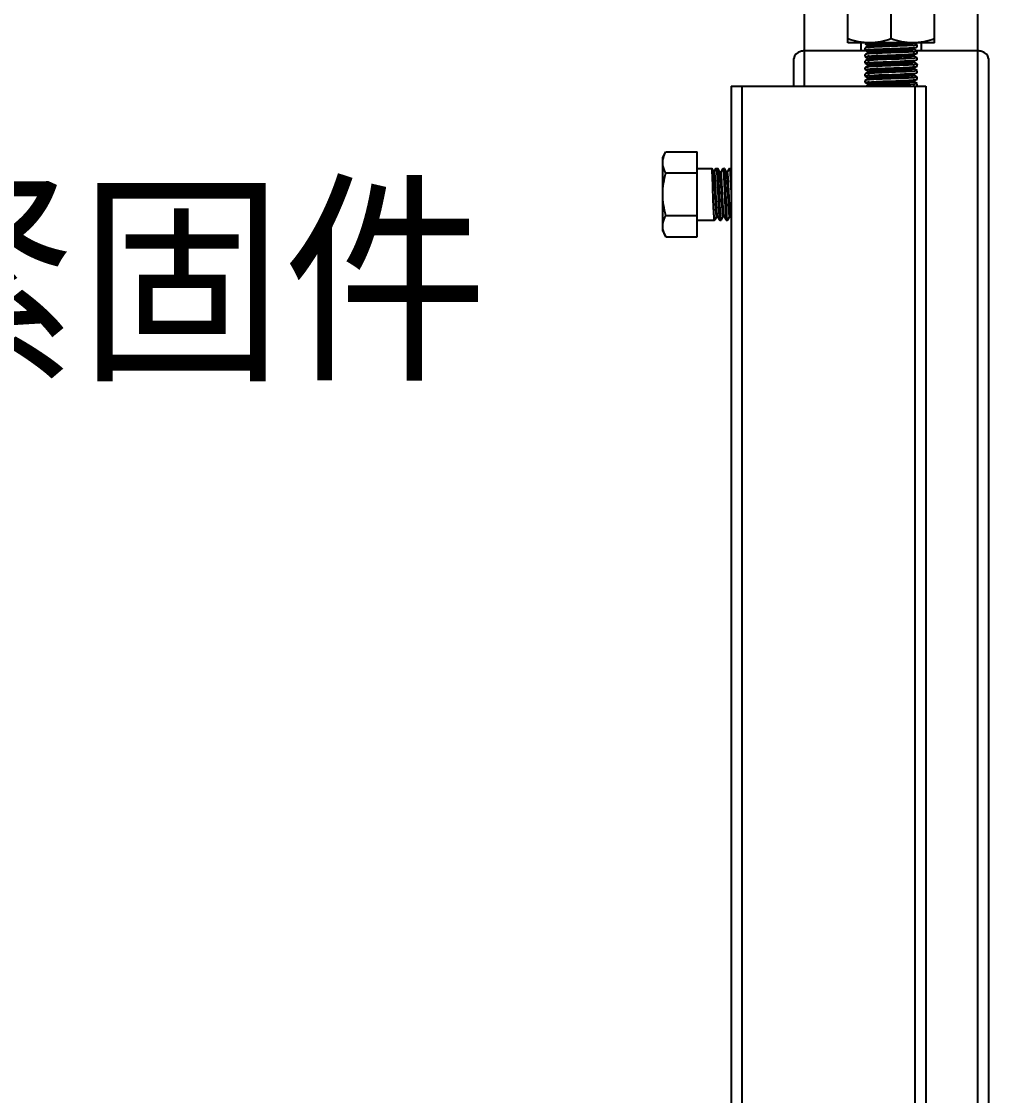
# Model space of a CAD drawing. Extents: x 185245 to 1992634, y -19957 to 755165.
# Drawn here: x 1877661 to 1878679, y 582883 to 584013 of the extents above; entities that cross this region are included whole.
import ezdxf

# ---------------------------------------------------------------- set-up
doc = ezdxf.new("R2010")
doc.units = 0
doc.header["$LTSCALE"] = 1000
doc.header["$MEASUREMENT"] = 0
doc.layers.add('02___PRT_ALL_AXES', color=7, linetype='Continuous')
doc.styles.add('_TEL_DIM', font='SIMPLEX', dxfattribs={"width": 0.8, "height": 3.5, "bigfont": 'HZTXT'})

msp = doc.modelspace()

# ---------------------------------------------------------------- linework, layer by layer
at = {"color": 0, "linetype": 'Continuous'}
for p, q in [((1878485.7, 583945.3), (1878485.7, 584065.9)), ((1878544.9, 583990.8), (1878544.9, 583982.3)), ((1878549.4, 583990), (1878549.4, 583990.8)), ((1878549.5, 583989.9), (1878552.7, 583988.1)), ((1878550.1, 583990.2), (1878551.9, 583990.4)), ((1878551.9, 583990.4), (1878553.9, 583990.6)), ((1878604, 583988.9), (1878600.9, 583990.7)), ((1878608.6, 583982.3), (1878608.6, 583990.8)), ((1878550.7, 583982.3), (1878485.7, 583982.3)), ((1878549.5, 583985.5), (1878549.4, 583985.4)), ((1878549.4, 583983.1), (1878549.4, 583985.4)), ((1878549.5, 583978.7), (1878549.4, 583978.6)), ((1878549.4, 583976.3), (1878549.4, 583978.6)), ((1878549.5, 583983.1), (1878552.7, 583981.2)), ((1878552.7, 583987.3), (1878550.1, 583985.8)), ((1878552.7, 583980.5), (1878550.1, 583979)), ((1878550.5, 583983.4), (1878552.1, 583983.6)), ((1878554.9, 583986.1), (1878551.9, 583985.9)), ((1878552.6, 583988.1), (1878552.6, 583987.2)), ((1878552.6, 583981.3), (1878552.6, 583980.4)), ((1878552.8, 583987.4), (1878552.7, 583987.3)), ((1878552.7, 583980.5), (1878552.7, 583980.5)), ((1878600.9, 583983.8), (1878600.9, 583984.7)), ((1878604, 583982.1), (1878600.9, 583983.9)), ((1878603, 583988.5), (1878601.4, 583988.3)), ((1878603, 583981.7), (1878601.4, 583981.5)), ((1878604, 583986.5), (1878604.1, 583986.5)), ((1878604, 583979.6), (1878604.1, 583979.7)), ((1878604.1, 583986.5), (1878604.1, 583988.8)), ((1878667.8, 583982.3), (1878604.1, 583982.3)), ((1878604.1, 583979.7), (1878604.1, 583982)), ((1878474.3, 583945.3), (1878474.3, 583974.3)), ((1878549.5, 583971.8), (1878549.4, 583971.7)), ((1878549.4, 583969.5), (1878549.4, 583971.7)), ((1878549.5, 583976.2), (1878552.7, 583974.4)), ((1878549.5, 583969.4), (1878552.7, 583967.6)), ((1878552.7, 583973.7), (1878550.1, 583972.2)), ((1878552.7, 583966.8), (1878550.1, 583965.3)), ((1878550.5, 583976.6), (1878552.1, 583976.8)), ((1878550.5, 583969.8), (1878552.1, 583970)), ((1878552.6, 583974.5), (1878552.6, 583973.6)), ((1878552.6, 583967.7), (1878552.6, 583966.7)), ((1878552.8, 583973.7), (1878552.7, 583973.7)), ((1878552.7, 583966.9), (1878552.7, 583966.8)), ((1878601.4, 583974.7), (1878599.6, 583974.5)), ((1878600.9, 583977.8), (1878600.4, 583977.7)), ((1878600.9, 583971), (1878600.6, 583970.9)), ((1878600.9, 583977), (1878600.9, 583977.9)), ((1878604, 583975.2), (1878600.9, 583977.1)), ((1878600.9, 583970.2), (1878600.9, 583971.1)), ((1878604, 583968.4), (1878600.9, 583970.2)), ((1878603, 583974.9), (1878601.4, 583974.7)), ((1878603, 583968), (1878601.4, 583967.8)), ((1878604, 583972.8), (1878604.1, 583972.9)), ((1878604.1, 583972.9), (1878604.1, 583975.2)), ((1878604.1, 583966.1), (1878604.1, 583968.3)), ((1878549.5, 583965), (1878549.4, 583964.9)), ((1878549.4, 583962.6), (1878549.4, 583964.9)), ((1878549.5, 583958.2), (1878549.4, 583958.1)), ((1878549.4, 583955.8), (1878549.4, 583958.1)), ((1878549.5, 583962.6), (1878552.7, 583960.7)), ((1878549.5, 583955.7), (1878552.7, 583953.9)), ((1878552.7, 583960), (1878550.1, 583958.5)), ((1878550.5, 583956.1), (1878552.1, 583956.3)), ((1878552.3, 583963.1), (1878554.8, 583963.3)), ((1878552.6, 583960.8), (1878552.6, 583959.9)), ((1878601.4, 583961), (1878599.2, 583960.8)), ((1878600.9, 583964.2), (1878600.8, 583964.1)), ((1878600.9, 583963.3), (1878600.9, 583964.2)), ((1878604, 583961.6), (1878600.9, 583963.4)), ((1878600.9, 583956.5), (1878600.9, 583957.4)), ((1878604, 583954.7), (1878600.9, 583956.6)), ((1878602.8, 583961.2), (1878601.4, 583961)), ((1878604, 583966), (1878604.1, 583966.1)), ((1878604, 583959.2), (1878604.1, 583959.2)), ((1878604.1, 583959.2), (1878604.1, 583961.5)), ((1878408.3, 583945.3), (1878613.2, 583945.3)), ((1878549.4, 583949), (1878549.4, 583951.3)), ((1878549.5, 583951.3), (1878549.4, 583951.3)), ((1878549.5, 583948.9), (1878552.7, 583947.1)), ((1878552.7, 583953.2), (1878550.1, 583951.7)), ((1878550.5, 583949.3), (1878552.1, 583949.5)), ((1878552.7, 583946.3), (1878550.8, 583945.3)), ((1878552.6, 583954), (1878552.6, 583953.1)), ((1878552.6, 583947.2), (1878552.6, 583946.3)), ((1878552.8, 583953.2), (1878552.7, 583953.2)), ((1878552.8, 583946.4), (1878552.7, 583946.3)), ((1878600.9, 583949.7), (1878600.9, 583950.6)), ((1878604, 583947.9), (1878600.9, 583949.8)), ((1878603, 583954.4), (1878601.4, 583954.2)), ((1878603, 583947.5), (1878601.4, 583947.4)), ((1878604, 583952.3), (1878604.1, 583952.4)), ((1878604, 583945.5), (1878604.1, 583945.6)), ((1878604.1, 583952.4), (1878604.1, 583954.7)), ((1878604.1, 583945.6), (1878604.1, 583947.8))]:
    msp.add_line(p, q, dxfattribs=at)
at = {"color": 7, "linetype": 'Continuous'}
for p, q in [((1878667.8, 582574.7), (1878667.8, 584065.9)), ((1878679.2, 583974.3), (1878679.2, 582574.7)), ((1878408.3, 583945.3), (1878408.3, 582670.3)), ((1878419.7, 583945.3), (1878419.7, 582670.3)), ((1878601.8, 583945.3), (1878601.8, 582670.3)), ((1878613.2, 583945.3), (1878613.2, 582670.3)), ((1878372.7, 583786.7), (1878372.7, 583876.1)), ((1878372.7, 583858.7), (1878388.1, 583858.7)), ((1878389.8, 583855.7), (1878388.1, 583858.7)), ((1878388.1, 583858.7), (1878388.1, 583858.7)), ((1878390.6, 583855.8), (1878389.8, 583855.8)), ((1878392.2, 583858.6), (1878390.6, 583855.8)), ((1878392.2, 583858.6), (1878392.4, 583858.7)), ((1878392.4, 583858.7), (1878394.3, 583858.7)), ((1878394.4, 583858.7), (1878394.3, 583858.7)), ((1878396.6, 583854.8), (1878394.4, 583858.7)), ((1878396.7, 583854.7), (1878396.6, 583854.8)), ((1878397.5, 583854.8), (1878396.6, 583854.8)), ((1878396.7, 583854.6), (1878396.7, 583854.7)), ((1878399.7, 583858.7), (1878397.5, 583854.8)), ((1878399.7, 583858.7), (1878399.8, 583858.7)), ((1878399.8, 583858.7), (1878401.1, 583858.7)), ((1878401.2, 583858.7), (1878401.1, 583858.7)), ((1878403.5, 583854.8), (1878401.2, 583858.7)), ((1878403.5, 583854.7), (1878403.5, 583854.8)), ((1878404.3, 583854.8), (1878403.5, 583854.8)), ((1878403.6, 583854.6), (1878403.5, 583854.7)), ((1878406.5, 583858.7), (1878404.3, 583854.8)), ((1878406.5, 583858.7), (1878406.6, 583858.7)), ((1878406.6, 583858.7), (1878408, 583858.7)), ((1878408.1, 583858.7), (1878408, 583858.7)), ((1878408.3, 583858.3), (1878408.1, 583858.7)), ((1878372.7, 583804.1), (1878390.9, 583804.1)), ((1878393.2, 583808), (1878390.9, 583804.1)), ((1878391, 583804.2), (1878390.9, 583804.1)), ((1878391, 583804.2), (1878393.2, 583808)), ((1878394, 583808), (1878393.2, 583808)), ((1878394, 583808.1), (1878393.9, 583808.3)), ((1878394, 583808.1), (1878396.3, 583804.2)), ((1878396.3, 583804.2), (1878396.4, 583804.1)), ((1878396.4, 583804.1), (1878397.7, 583804.1)), ((1878397.8, 583804.2), (1878397.7, 583804.1)), ((1878397.8, 583804.2), (1878400, 583808)), ((1878400, 583808), (1878400.9, 583808)), ((1878400.8, 583808.1), (1878400.8, 583808.2)), ((1878400.8, 583808.1), (1878400.9, 583808)), ((1878400.9, 583808), (1878403.1, 583804.2)), ((1878403.1, 583804.2), (1878403.2, 583804.1)), ((1878403.2, 583804.1), (1878404.6, 583804.1)), ((1878404.6, 583804.2), (1878406.9, 583808)), ((1878404.6, 583804.2), (1878404.6, 583804.1)), ((1878406.8, 583808), (1878407.7, 583808)), ((1878407.7, 583808.1), (1878407.6, 583808.2)), ((1878407.7, 583808.1), (1878408.3, 583807))]:
    msp.add_line(p, q, dxfattribs=at)
at = {"color": 0, "linetype": 'Continuous'}
for centre, radius, start, end in [((1878565.5, 583830.9), 160.2, 93.7721, 94.1476), ((1878571, 583746.1), 245.1, 93.2816, 93.7599), ((1878560.4, 583893), 91, 94.168, 95.1881), ((1878553.2, 583979.5), 1.11, 109.8671, 111.7181), ((1878553.3, 583985.9), 1.53, 107.7713, 109.3396), ((1878574.5, 583685.5), 301.2, 92.9521, 93.7173), ((1878593.1, 584079.3), 91.3, 274.1579, 275.1879), ((1878593.2, 584071.8), 90.7, 274.1743, 275.1892), ((1878560.3, 583886.6), 90.6, 94.175, 95.1922), ((1878560.4, 583879.4), 91, 94.1682, 95.1877), ((1878593.2, 584057.7), 90.2, 274.1908, 275.1887), ((1878560.5, 583863.5), 93.2, 94.0959, 95.1914), ((1878560.3, 583859.2), 90.6, 94.1774, 95.1889), ((1878553.4, 583944.5), 1.98, 106.3059, 107.6532), ((1878593.1, 584045.2), 91.3, 274.1512, 275.1927), ((1878593.2, 584037.8), 90.8, 274.1714, 275.1881)]:
    msp.add_arc(centre, radius, start, end, dxfattribs=at)
for points, knots in [([(1878549.4, 583990), (1878549.4, 583990), (1878549.7, 583990.1), (1878549.9, 583990.2), (1878550.1, 583990.2)], [0, 0, 0, 0, 0.287904, 1, 1, 1, 1]), ([(1878595.2, 583990.8), (1878592.7, 583990.6), (1878581.3, 583990), (1878569.9, 583989.6), (1878561, 583989.1)], [0, 0, 0, 0, 0.21723, 1, 1, 1, 1]), ([(1878599.8, 583990.3), (1878597.7, 583990), (1878584.8, 583989.3), (1878571.8, 583988.8), (1878561, 583988.2)], [0, 0, 0, 0, 0.161254, 1, 1, 1, 1]), ([(1878600.9, 583990.6), (1878600.9, 583990.5), (1878600.4, 583990.4), (1878600.1, 583990.3), (1878599.8, 583990.3)], [0, 0, 0, 0, 0.276416, 1, 1, 1, 1]), ([(1878485.7, 583982.3), (1878484.2, 583982.3), (1878479.5, 583981.9), (1878474.3, 583977.7), (1878474.3, 583974.3)], [0, 0, 0, 0, 0.300361, 1, 1, 1, 1]), ([(1878549.4, 583983.1), (1878549.4, 583983.2), (1878550, 583983.3), (1878550.3, 583983.4), (1878550.5, 583983.4)], [0, 0, 0, 0, 0.27467, 1, 1, 1, 1]), ([(1878551.9, 583985.9), (1878551.4, 583985.8), (1878550.6, 583985.7), (1878549.7, 583985.6), (1878549.5, 583985.5)], [0, 0, 0, 0, 0.67259, 1, 1, 1, 1]), ([(1878553.7, 583979.2), (1878553.2, 583979.2), (1878551.8, 583979), (1878550.3, 583979.1), (1878549.5, 583978.7)], [0, 0, 0, 0, 0.388336, 1, 1, 1, 1]), ([(1878561, 583989.1), (1878558.9, 583989), (1878557.1, 583988.2), (1878552.6, 583988.9), (1878552.6, 583988.1)], [0, 0, 0, 0, 0.734474, 1, 1, 1, 1]), ([(1878600.1, 583984.4), (1878596.8, 583983.9), (1878588, 583983.6), (1878576.3, 583983), (1878566, 583982.4), (1878559, 583982.4), (1878555.7, 583981.5), (1878552.6, 583981.8), (1878552.6, 583981.3)], [0, 0, 0, 0, 0.20887, 0.557248, 0.730312, 0.872767, 0.966472, 1, 1, 1, 1]), ([(1878561, 583988.2), (1878560, 583988.1), (1878557.3, 583987.9), (1878554.5, 583987.9), (1878552.8, 583987.4)], [0, 0, 0, 0, 0.368659, 1, 1, 1, 1]), ([(1878600.1, 583983.5), (1878597, 583983), (1878588.7, 583982.7), (1878575.3, 583982.2), (1878562.8, 583981.1), (1878555.1, 583981.4), (1878552.8, 583980.5)], [0, 0, 0, 0, 0.196747, 0.528187, 0.843687, 1, 1, 1, 1]), ([(1878553.7, 583983.8), (1878557, 583984), (1878572.4, 583984.7), (1878587.8, 583985), (1878599.8, 583985.9)], [0, 0, 0, 0, 0.215104, 1, 1, 1, 1]), ([(1878599.8, 583981.4), (1878596.5, 583981.1), (1878581.1, 583980.4), (1878565.8, 583980.1), (1878553.7, 583979.2)], [0, 0, 0, 0, 0.214939, 1, 1, 1, 1]), ([(1878553.7, 583976.9), (1878557, 583977.2), (1878572.3, 583977.9), (1878587.6, 583978.2), (1878599.6, 583979.1)], [0, 0, 0, 0, 0.214127, 1, 1, 1, 1]), ([(1878599.8, 583988.2), (1878597, 583988), (1878583.4, 583987.3), (1878569.8, 583986.9), (1878559, 583986.3)], [0, 0, 0, 0, 0.200751, 1, 1, 1, 1]), ([(1878599.6, 583979.1), (1878600.2, 583979.1), (1878601.6, 583979.3), (1878603.2, 583979.2), (1878604, 583979.6)], [0, 0, 0, 0, 0.388921, 1, 1, 1, 1]), ([(1878599.8, 583985.9), (1878600.3, 583986), (1878601.7, 583986.1), (1878603.3, 583986), (1878604, 583986.5)], [0, 0, 0, 0, 0.388303, 1, 1, 1, 1]), ([(1878600.9, 583984.6), (1878600.8, 583984.6), (1878600.5, 583984.5), (1878600.3, 583984.5), (1878600.1, 583984.4)], [0, 0, 0, 0, 0.375136, 1, 1, 1, 1]), ([(1878600.9, 583983.8), (1878600.9, 583983.7), (1878600.5, 583983.6), (1878600.3, 583983.6), (1878600.1, 583983.5)], [0, 0, 0, 0, 0.284351, 1, 1, 1, 1]), ([(1878604.1, 583988.8), (1878604.1, 583988.7), (1878603.5, 583988.6), (1878603.3, 583988.6), (1878603, 583988.5)], [0, 0, 0, 0, 0.274582, 1, 1, 1, 1]), ([(1878604.1, 583982), (1878604.1, 583981.9), (1878603.5, 583981.8), (1878603.3, 583981.7), (1878603, 583981.7)], [0, 0, 0, 0, 0.274809, 1, 1, 1, 1]), ([(1878679.2, 583974.3), (1878679.2, 583977.7), (1878674, 583981.9), (1878669.3, 583982.3), (1878667.8, 583982.3)], [0, 0, 0, 0, 0.699639, 1, 1, 1, 1]), ([(1878549.4, 583976.3), (1878549.4, 583976.4), (1878550, 583976.5), (1878550.2, 583976.6), (1878550.5, 583976.6)], [0, 0, 0, 0, 0.275055, 1, 1, 1, 1]), ([(1878549.4, 583969.5), (1878549.4, 583969.6), (1878550, 583969.7), (1878550.3, 583969.7), (1878550.5, 583969.8)], [0, 0, 0, 0, 0.274632, 1, 1, 1, 1]), ([(1878553.7, 583972.4), (1878553.2, 583972.3), (1878551.8, 583972.1), (1878550.3, 583972.3), (1878549.5, 583971.8)], [0, 0, 0, 0, 0.388313, 1, 1, 1, 1]), ([(1878600.4, 583977.7), (1878597.3, 583977), (1878588.5, 583976.9), (1878576.9, 583976.2), (1878566.4, 583975.6), (1878559.2, 583975.6), (1878555.9, 583974.6), (1878552.6, 583975), (1878552.6, 583974.5)], [0, 0, 0, 0, 0.198102, 0.547404, 0.723562, 0.869351, 0.965555, 1, 1, 1, 1]), ([(1878600.6, 583970.9), (1878597.7, 583970.1), (1878589, 583970.2), (1878577.5, 583969.4), (1878566.8, 583968.8), (1878559.4, 583968.8), (1878556, 583967.8), (1878552.6, 583968.2), (1878552.6, 583967.7)], [0, 0, 0, 0, 0.186891, 0.53709, 0.716477, 0.865762, 0.964594, 1, 1, 1, 1]), ([(1878600.6, 583970), (1878597.9, 583969.2), (1878589.6, 583969.3), (1878576.2, 583968.5), (1878563.2, 583967.3), (1878555.1, 583967.9), (1878552.7, 583966.9)], [0, 0, 0, 0, 0.177079, 0.512171, 0.8403, 1, 1, 1, 1]), ([(1878600.4, 583976.8), (1878597.5, 583976.1), (1878589.1, 583976), (1878575.7, 583975.3), (1878563, 583974.2), (1878555.1, 583974.6), (1878552.8, 583973.7)], [0, 0, 0, 0, 0.187304, 0.520785, 0.842442, 1, 1, 1, 1]), ([(1878599.6, 583974.5), (1878596.3, 583974.3), (1878581, 583973.5), (1878565.7, 583973.3), (1878553.7, 583972.4)], [0, 0, 0, 0, 0.216969, 1, 1, 1, 1]), ([(1878553.7, 583970.1), (1878557, 583970.3), (1878572.4, 583971.1), (1878587.8, 583971.4), (1878599.8, 583972.3)], [0, 0, 0, 0, 0.215218, 1, 1, 1, 1]), ([(1878599.8, 583967.7), (1878596.5, 583967.5), (1878581.2, 583966.7), (1878565.8, 583966.4), (1878553.7, 583965.5)], [0, 0, 0, 0, 0.21461, 1, 1, 1, 1]), ([(1878599.8, 583972.3), (1878600.4, 583972.3), (1878601.7, 583972.5), (1878603.3, 583972.4), (1878604, 583972.8)], [0, 0, 0, 0, 0.388189, 1, 1, 1, 1]), ([(1878600.9, 583977), (1878600.9, 583976.9), (1878600.7, 583976.8), (1878600.5, 583976.8), (1878600.4, 583976.8)], [0, 0, 0, 0, 0.297043, 1, 1, 1, 1]), ([(1878600.9, 583970.2), (1878600.9, 583970.1), (1878600.8, 583970), (1878600.7, 583970), (1878600.6, 583970)], [0, 0, 0, 0, 0.318572, 1, 1, 1, 1]), ([(1878604.1, 583975.2), (1878604.1, 583975.1), (1878603.5, 583975), (1878603.2, 583974.9), (1878603, 583974.9)], [0, 0, 0, 0, 0.274319, 1, 1, 1, 1]), ([(1878604.1, 583968.3), (1878604.1, 583968.2), (1878603.5, 583968.1), (1878603.3, 583968.1), (1878603, 583968)], [0, 0, 0, 0, 0.274866, 1, 1, 1, 1]), ([(1878549.4, 583962.6), (1878549.4, 583962.7), (1878549.7, 583962.8), (1878549.9, 583962.8), (1878550.1, 583962.9)], [0, 0, 0, 0, 0.28874, 1, 1, 1, 1]), ([(1878549.4, 583955.8), (1878549.4, 583955.9), (1878550, 583956), (1878550.3, 583956.1), (1878550.5, 583956.1)], [0, 0, 0, 0, 0.274499, 1, 1, 1, 1]), ([(1878553.7, 583965.5), (1878553.2, 583965.5), (1878551.8, 583965.3), (1878550.3, 583965.4), (1878549.5, 583965)], [0, 0, 0, 0, 0.388323, 1, 1, 1, 1]), ([(1878554.8, 583958.8), (1878554.1, 583958.7), (1878552.4, 583958.5), (1878550.4, 583958.7), (1878549.5, 583958.2)], [0, 0, 0, 0, 0.390942, 1, 1, 1, 1]), ([(1878550.1, 583962.9), (1878550.4, 583962.9), (1878551.1, 583963), (1878551.9, 583963.1), (1878552.3, 583963.1)], [0, 0, 0, 0, 0.411791, 1, 1, 1, 1]), ([(1878554.5, 583961.3), (1878554.1, 583961.2), (1878553.6, 583961.1), (1878552.6, 583961), (1878552.6, 583960.8)], [0, 0, 0, 0, 0.73177, 1, 1, 1, 1]), ([(1878599.1, 583957), (1878595.5, 583956.6), (1878586.5, 583956.2), (1878574.8, 583955.7), (1878565, 583955.1), (1878558.5, 583955), (1878555.5, 583954.2), (1878552.6, 583954.5), (1878552.6, 583954)], [0, 0, 0, 0, 0.234728, 0.580613, 0.746271, 0.880824, 0.96863, 1, 1, 1, 1]), ([(1878554.5, 583960.4), (1878554.1, 583960.3), (1878553.5, 583960.2), (1878552.9, 583960.1), (1878552.7, 583960)], [0, 0, 0, 0, 0.659484, 1, 1, 1, 1]), ([(1878599.1, 583956.1), (1878590.6, 583955.1), (1878577.4, 583955.1), (1878562.1, 583953.8), (1878554.9, 583954), (1878552.8, 583953.2)], [0, 0, 0, 0, 0.550944, 0.851947, 1, 1, 1, 1]), ([(1878553.9, 583956.4), (1878557.2, 583956.7), (1878572.5, 583957.4), (1878587.8, 583957.7), (1878599.7, 583958.6)], [0, 0, 0, 0, 0.216306, 1, 1, 1, 1]), ([(1878565, 583962), (1878563.9, 583961.9), (1878560.4, 583961.7), (1878556.9, 583961.5), (1878554.5, 583961.3)], [0, 0, 0, 0, 0.314654, 1, 1, 1, 1]), ([(1878565, 583961.1), (1878563.9, 583961), (1878560.4, 583960.8), (1878556.9, 583960.6), (1878554.5, 583960.4)], [0, 0, 0, 0, 0.314654, 1, 1, 1, 1]), ([(1878563.4, 583963.8), (1878566.6, 583963.9), (1878578.5, 583964.4), (1878590.4, 583964.8), (1878599.2, 583965.4)], [0, 0, 0, 0, 0.26503, 1, 1, 1, 1]), ([(1878599.2, 583960.8), (1878596.8, 583960.7), (1878584.9, 583960.1), (1878573, 583959.7), (1878563.4, 583959.2)], [0, 0, 0, 0, 0.199116, 1, 1, 1, 1]), ([(1878598.6, 583963.8), (1878596.6, 583963.5), (1878585.4, 583962.8), (1878574.2, 583962.5), (1878565, 583962)], [0, 0, 0, 0, 0.17618, 1, 1, 1, 1]), ([(1878598.6, 583962.8), (1878596.6, 583962.6), (1878585.4, 583961.9), (1878574.2, 583961.5), (1878565, 583961.1)], [0, 0, 0, 0, 0.17618, 1, 1, 1, 1]), ([(1878600.8, 583964.1), (1878600.5, 583964), (1878599.8, 583963.9), (1878599.1, 583963.8), (1878598.6, 583963.8)], [0, 0, 0, 0, 0.359733, 1, 1, 1, 1]), ([(1878600.9, 583963.3), (1878600.9, 583963.1), (1878599.7, 583963.1), (1878599.2, 583962.9), (1878598.6, 583962.8)], [0, 0, 0, 0, 0.266193, 1, 1, 1, 1]), ([(1878600.9, 583957.3), (1878600.7, 583957.2), (1878600.1, 583957.1), (1878599.5, 583957), (1878599.1, 583957)], [0, 0, 0, 0, 0.34275, 1, 1, 1, 1]), ([(1878600.9, 583956.5), (1878600.9, 583956.3), (1878600, 583956.3), (1878599.6, 583956.1), (1878599.1, 583956.1)], [0, 0, 0, 0, 0.268941, 1, 1, 1, 1]), ([(1878599.2, 583965.4), (1878599.8, 583965.4), (1878601.4, 583965.6), (1878603.2, 583965.5), (1878604, 583966)], [0, 0, 0, 0, 0.389846, 1, 1, 1, 1]), ([(1878599.7, 583958.6), (1878600.3, 583958.6), (1878601.7, 583958.8), (1878603.3, 583958.7), (1878604, 583959.2)], [0, 0, 0, 0, 0.388453, 1, 1, 1, 1]), ([(1878604.1, 583961.5), (1878604.1, 583961.4), (1878603.5, 583961.3), (1878603.1, 583961.2), (1878602.8, 583961.2)], [0, 0, 0, 0, 0.272468, 1, 1, 1, 1]), ([(1878549.4, 583949), (1878549.4, 583949.1), (1878550, 583949.2), (1878550.3, 583949.3), (1878550.5, 583949.3)], [0, 0, 0, 0, 0.274799, 1, 1, 1, 1]), ([(1878553.9, 583951.9), (1878553.3, 583951.8), (1878551.9, 583951.7), (1878550.3, 583951.8), (1878549.5, 583951.3)], [0, 0, 0, 0, 0.388787, 1, 1, 1, 1]), ([(1878599.5, 583950.2), (1878596, 583949.7), (1878587.1, 583949.4), (1878575.4, 583948.9), (1878565.4, 583948.3), (1878558.7, 583948.2), (1878555.6, 583947.3), (1878552.6, 583947.7), (1878552.6, 583947.2)], [0, 0, 0, 0, 0.225017, 0.571884, 0.74032, 0.877824, 0.967828, 1, 1, 1, 1]), ([(1878599.5, 583949.3), (1878591.3, 583948.2), (1878578, 583948.3), (1878562.6, 583947), (1878555.2, 583947.1), (1878552.9, 583946.4)], [0, 0, 0, 0, 0.536231, 0.842666, 1, 1, 1, 1]), ([(1878553.7, 583949.6), (1878557, 583949.8), (1878572.4, 583950.6), (1878587.7, 583950.9), (1878599.8, 583951.8)], [0, 0, 0, 0, 0.214904, 1, 1, 1, 1]), ([(1878599.7, 583954.1), (1878596.5, 583953.8), (1878581.2, 583953.1), (1878565.9, 583952.8), (1878553.9, 583951.9)], [0, 0, 0, 0, 0.214782, 1, 1, 1, 1]), ([(1878599.8, 583947.2), (1878596.9, 583947), (1878582.6, 583946.3), (1878568.3, 583945.9), (1878557, 583945.3)], [0, 0, 0, 0, 0.204695, 1, 1, 1, 1]), ([(1878600.9, 583950.5), (1878600.7, 583950.4), (1878600.3, 583950.3), (1878599.8, 583950.2), (1878599.5, 583950.2)], [0, 0, 0, 0, 0.352937, 1, 1, 1, 1]), ([(1878600.9, 583949.7), (1878600.9, 583949.5), (1878600.2, 583949.4), (1878599.9, 583949.3), (1878599.5, 583949.3)], [0, 0, 0, 0, 0.273123, 1, 1, 1, 1]), ([(1878599.8, 583951.8), (1878600.3, 583951.8), (1878601.7, 583952), (1878603.3, 583951.9), (1878604, 583952.3)], [0, 0, 0, 0, 0.388308, 1, 1, 1, 1]), ([(1878604.1, 583954.7), (1878604.1, 583954.6), (1878603.6, 583954.5), (1878603.3, 583954.4), (1878603, 583954.4)], [0, 0, 0, 0, 0.274929, 1, 1, 1, 1]), ([(1878604.1, 583947.8), (1878604.1, 583947.7), (1878603.5, 583947.6), (1878603.3, 583947.6), (1878603, 583947.5)], [0, 0, 0, 0, 0.274693, 1, 1, 1, 1]), ([(1878603, 583945.3), (1878603.2, 583945.3), (1878603.6, 583945.4), (1878603.9, 583945.4), (1878604, 583945.5)], [0, 0, 0, 0, 0.642633, 1, 1, 1, 1])]:
    msp.add_open_spline(points, degree=3, knots=knots, dxfattribs=at)
for points in [[(1878554.8, 583963.3), (1878557.7, 583963.5), (1878560.5, 583963.7), (1878563.4, 583963.8)], [(1878563.4, 583959.2), (1878560.5, 583959.1), (1878557.7, 583959), (1878554.8, 583958.8)]]:
    msp.add_open_spline(points, degree=3, dxfattribs=at)
at = {"color": 7, "linetype": 'Continuous'}
for points, knots in [([(1878390.9, 583804.1), (1878390.7, 583804.2), (1878390.7, 583805.1), (1878390.4, 583806.4), (1878390.3, 583809), (1878390.1, 583812.3), (1878389.9, 583816.3), (1878389.6, 583822.6), (1878389.3, 583831), (1878389, 583840.8), (1878388.8, 583848.3), (1878388.5, 583853.3), (1878388.4, 583856), (1878388.2, 583857.6), (1878388.2, 583858.5), (1878388.1, 583858.7)], [0, 0, 0, 0, 0.010957, 0.039614, 0.085254, 0.146244, 0.220349, 0.304833, 0.492159, 0.680724, 0.842834, 0.906272, 0.954681, 0.986284, 1, 1, 1, 1]), ([(1878393.2, 583808), (1878393, 583808), (1878392.9, 583808.9), (1878392.7, 583810), (1878392.5, 583812.2), (1878392.3, 583815), (1878392.1, 583818.5), (1878391.8, 583823.9), (1878391.5, 583831.2), (1878391.1, 583839.8), (1878390.8, 583846.4), (1878390.5, 583850.8), (1878390.3, 583853.1), (1878390.1, 583854.7), (1878390, 583855.5), (1878389.8, 583855.7)], [0, 0, 0, 0, 0.010274, 0.038063, 0.082846, 0.143014, 0.216332, 0.300061, 0.486006, 0.673588, 0.835722, 0.899843, 0.949562, 0.983245, 1, 1, 1, 1]), ([(1878393.9, 583808.3), (1878393.6, 583809.2), (1878393.5, 583812.2), (1878393, 583817.7), (1878392.7, 583825.3), (1878392.3, 583833.7), (1878391.9, 583840.8), (1878391.7, 583846), (1878391.5, 583849.3), (1878391.3, 583851.9), (1878391.1, 583854), (1878390.9, 583855), (1878390.8, 583855.8), (1878390.6, 583855.8)], [0, 0, 0, 0, 0.061527, 0.184105, 0.350401, 0.536806, 0.717122, 0.79706, 0.866437, 0.922927, 0.964691, 0.990471, 1, 1, 1, 1]), ([(1878392.4, 583858.7), (1878392.6, 583858.7), (1878392.7, 583857.8), (1878393, 583856.6), (1878393.2, 583854), (1878393.5, 583850.9), (1878393.7, 583846.9), (1878394.1, 583840.7), (1878394.5, 583832.3), (1878394.9, 583822.5), (1878395.3, 583814.9), (1878395.6, 583809.9), (1878395.8, 583807.2), (1878396, 583805.4), (1878396.1, 583804.4), (1878396.3, 583804.2)], [0, 0, 0, 0, 0.010502, 0.038099, 0.08249, 0.142166, 0.214982, 0.298287, 0.483891, 0.672026, 0.835341, 0.900033, 0.950117, 0.983795, 1, 1, 1, 1]), ([(1878397.7, 583804.1), (1878397.5, 583804.2), (1878397.5, 583805.1), (1878397.2, 583806.4), (1878397.1, 583809), (1878396.9, 583812.1), (1878396.7, 583816.1), (1878396.4, 583822.3), (1878396.1, 583830.7), (1878395.7, 583840.4), (1878395.3, 583848), (1878395, 583853), (1878394.9, 583855.7), (1878394.6, 583857.5), (1878394.5, 583858.4), (1878394.4, 583858.7)], [0, 0, 0, 0, 0.010805, 0.039035, 0.084006, 0.144137, 0.217258, 0.300707, 0.486178, 0.673755, 0.836333, 0.900676, 0.950463, 0.983919, 1, 1, 1, 1]), ([(1878400, 583808), (1878399.9, 583808), (1878399.8, 583808.9), (1878399.5, 583809.9), (1878399.4, 583812), (1878399.2, 583814.6), (1878399, 583817.9), (1878398.7, 583823.1), (1878398.4, 583830.1), (1878398, 583838.4), (1878397.6, 583845.8), (1878397.1, 583851), (1878397.1, 583853.8), (1878396.7, 583854.6)], [0, 0, 0, 0, 0.009936, 0.036715, 0.079918, 0.138092, 0.209199, 0.290719, 0.473148, 0.659662, 0.823957, 0.942903, 1, 1, 1, 1]), ([(1878400.8, 583808.2), (1878400.5, 583809.1), (1878400.4, 583811.9), (1878399.9, 583817.2), (1878399.5, 583824.5), (1878399.1, 583832.8), (1878398.8, 583839.8), (1878398.5, 583845), (1878398.3, 583848.3), (1878398.1, 583850.9), (1878398, 583853), (1878397.7, 583854), (1878397.7, 583854.8), (1878397.5, 583854.8)], [0, 0, 0, 0, 0.058061, 0.17756, 0.341977, 0.528262, 0.710254, 0.791529, 0.862402, 0.920373, 0.963418, 0.990098, 1, 1, 1, 1]), ([(1878399.8, 583858.7), (1878400, 583858.7), (1878400, 583857.7), (1878400.3, 583856.6), (1878400.4, 583854), (1878400.6, 583850.9), (1878400.8, 583846.9), (1878401.1, 583840.7), (1878401.5, 583832.3), (1878401.8, 583822.5), (1878402.2, 583814.9), (1878402.5, 583809.9), (1878402.6, 583807.1), (1878402.9, 583805.4), (1878403, 583804.4), (1878403.1, 583804.2)], [0, 0, 0, 0, 0.009937, 0.037394, 0.081764, 0.141482, 0.214378, 0.297782, 0.483611, 0.671943, 0.835376, 0.900095, 0.95018, 0.983836, 1, 1, 1, 1]), ([(1878404.5, 583804.1), (1878404.4, 583804.2), (1878404.3, 583805.1), (1878404, 583806.4), (1878403.9, 583809), (1878403.7, 583812.1), (1878403.5, 583816.1), (1878403.2, 583822.3), (1878402.9, 583830.7), (1878402.5, 583840.4), (1878402.2, 583848), (1878401.9, 583853), (1878401.7, 583855.7), (1878401.5, 583857.5), (1878401.4, 583858.4), (1878401.2, 583858.7)], [0, 0, 0, 0, 0.010807, 0.039039, 0.08401, 0.144142, 0.217265, 0.300718, 0.486187, 0.673761, 0.836333, 0.900675, 0.950462, 0.983919, 1, 1, 1, 1]), ([(1878406.8, 583808), (1878406.7, 583808), (1878406.6, 583808.9), (1878406.4, 583809.8), (1878406.2, 583811.9), (1878406, 583814.6), (1878405.8, 583817.8), (1878405.5, 583823), (1878405.2, 583830), (1878404.8, 583838.2), (1878404.5, 583845.6), (1878404, 583850.9), (1878403.9, 583853.7), (1878403.6, 583854.6)], [0, 0, 0, 0, 0.009861, 0.036418, 0.079269, 0.13699, 0.207575, 0.28855, 0.470002, 0.656005, 0.820572, 0.94075, 1, 1, 1, 1]), ([(1878407.6, 583808.2), (1878407.3, 583809), (1878407.2, 583811.8), (1878406.7, 583817), (1878406.4, 583824.3), (1878406, 583832.7), (1878405.7, 583839.7), (1878405.4, 583844.9), (1878405.2, 583848.2), (1878405, 583850.9), (1878404.8, 583853), (1878404.6, 583854), (1878404.5, 583854.8), (1878404.3, 583854.8)], [0, 0, 0, 0, 0.056307, 0.1748, 0.338994, 0.525695, 0.708483, 0.790204, 0.861502, 0.919844, 0.963176, 0.990036, 1, 1, 1, 1]), ([(1878406.6, 583858.7), (1878406.8, 583858.7), (1878406.8, 583857.7), (1878407.1, 583856.5), (1878407.3, 583854), (1878407.5, 583850.8), (1878407.7, 583846.8), (1878408, 583840.5), (1878408.2, 583835.6), (1878408.3, 583832.2)], [0, 0, 0, 0, 0.020571, 0.077438, 0.169318, 0.292936, 0.44376, 0.616224, 1, 1, 1, 1]), ([(1878390.9, 583804.1), (1878390.9, 583804.1), (1878390.9, 583804.1), (1878390.9, 583804.1), (1878390.9, 583804.1)], [0, 0, 0, 0, 0.495641, 1, 1, 1, 1]), ([(1878397.7, 583804.1), (1878397.7, 583804.1), (1878397.7, 583804.1), (1878397.7, 583804.1), (1878397.7, 583804.1)], [0, 0, 0, 0, 0.495657, 1, 1, 1, 1]), ([(1878404.6, 583804.1), (1878404.6, 583804.1), (1878404.6, 583804.1), (1878404.6, 583804.1), (1878404.5, 583804.1)], [0, 0, 0, 0, 0.495642, 1, 1, 1, 1])]:
    msp.add_open_spline(points, degree=3, knots=knots, dxfattribs=at)
at = {"layer": '02___PRT_ALL_AXES', "color": 0, "linetype": 'Continuous'}
for p, q in [((1878531.2, 583990.8), (1878531.2, 584268.5)), ((1878622.3, 583990.8), (1878622.3, 584268.5)), ((1878576.8, 583994.9), (1878576.8, 584214.4)), ((1878622.3, 583990.8), (1878531.2, 583990.8)), ((1878549.4, 583990), (1878549.4, 583990.8)), ((1878549.4, 583983.1), (1878549.4, 583985.4)), ((1878549.4, 583976.3), (1878549.4, 583978.6)), ((1878604.1, 583986.5), (1878604.1, 583988.8)), ((1878549.4, 583969.5), (1878549.4, 583971.7)), ((1878604.1, 583972.9), (1878604.1, 583975.2)), ((1878604.1, 583966.1), (1878604.1, 583968.3)), ((1878549.4, 583962.6), (1878549.4, 583964.9)), ((1878549.4, 583955.8), (1878549.4, 583958.1)), ((1878604.1, 583959.2), (1878604.1, 583961.5)), ((1878549.4, 583949), (1878549.4, 583951.3)), ((1878604.1, 583952.4), (1878604.1, 583954.7)), ((1878604.1, 583945.6), (1878604.1, 583947.8))]:
    msp.add_line(p, q, dxfattribs=at)
at = {"layer": '02___PRT_ALL_AXES', "color": 7, "linetype": 'Continuous'}
for p, q in [((1878336.3, 583870.1), (1878339.7, 583876.1)), ((1878336.3, 583792.7), (1878336.3, 583870.1)), ((1878339.7, 583876.1), (1878372.7, 583876.1)), ((1878339.7, 583853.8), (1878372.7, 583853.8)), ((1878372.7, 583858.7), (1878388.1, 583858.7)), ((1878392.4, 583858.7), (1878394.3, 583858.7)), ((1878399.8, 583858.7), (1878401.1, 583858.7)), ((1878406.6, 583858.7), (1878408, 583858.7)), ((1878339.7, 583809.1), (1878372.7, 583809.1)), ((1878372.7, 583804.1), (1878390.9, 583804.1)), ((1878396.4, 583804.1), (1878397.7, 583804.1)), ((1878403.2, 583804.1), (1878404.6, 583804.1)), ((1878336.3, 583792.7), (1878339.7, 583786.7)), ((1878339.7, 583786.7), (1878372.7, 583786.7))]:
    msp.add_line(p, q, dxfattribs=at)
at = {"layer": '02___PRT_ALL_AXES', "color": 0, "linetype": 'Continuous'}
for points in [[(1878554, 583990.8), (1878546.3, 583990.8), (1878538.5, 583992.4), (1878531.2, 583994.9)], [(1878576.8, 583994.9), (1878569.4, 583992.4), (1878561.7, 583990.8), (1878554, 583990.8)], [(1878599.5, 583990.8), (1878591.8, 583990.8), (1878584.1, 583992.4), (1878576.8, 583994.9)], [(1878622.3, 583994.9), (1878615, 583992.4), (1878607.2, 583990.8), (1878599.5, 583990.8)]]:
    msp.add_open_spline(points, degree=3, dxfattribs=at)
at = {"layer": '02___PRT_ALL_AXES', "color": 7, "linetype": 'Continuous'}
for points in [[(1878336.3, 583864.9), (1878336.3, 583866.6), (1878336.5, 583868.3), (1878337, 583869.9)], [(1878337, 583869.9), (1878337.6, 583872.1), (1878338.6, 583874.2), (1878339.7, 583876.1)], [(1878336.3, 583831.4), (1878336.3, 583839), (1878337.6, 583846.5), (1878339.7, 583853.8)], [(1878339.7, 583809.1), (1878337.6, 583816.3), (1878336.3, 583823.9), (1878336.3, 583831.4)]]:
    msp.add_open_spline(points, degree=3, dxfattribs=at)
for points, knots in [([(1878339.7, 583853.8), (1878339.2, 583854.7), (1878337.4, 583858.1), (1878336.3, 583862.1), (1878336.3, 583864.9)], [0, 0, 0, 0, 0.263017, 1, 1, 1, 1]), ([(1878336.3, 583797.9), (1878336.3, 583798.9), (1878336.6, 583802.8), (1878338.2, 583806.5), (1878339.7, 583809.1)], [0, 0, 0, 0, 0.241275, 1, 1, 1, 1]), ([(1878339.7, 583786.7), (1878339.2, 583787.6), (1878337.4, 583791.1), (1878336.3, 583795), (1878336.3, 583797.9)], [0, 0, 0, 0, 0.263017, 1, 1, 1, 1])]:
    msp.add_open_spline(points, degree=3, knots=knots, dxfattribs=at)

# ---------------------------------------------------------------- texts
at = {"color": 4, "insert": (1877077.7, 583829.1), "char_height": 175, "width": 1220.625, "attachment_point": 1, "style": '_TEL_DIM'}
msp.add_mtext('\\fￋￎￌﾣﾤ|b0|i0|c134|p2;\\W0.9000000000;\\T1.0000000000;\\o\\l螺杆紧固件', dxfattribs=at)

doc.saveas('drawing.dxf')
